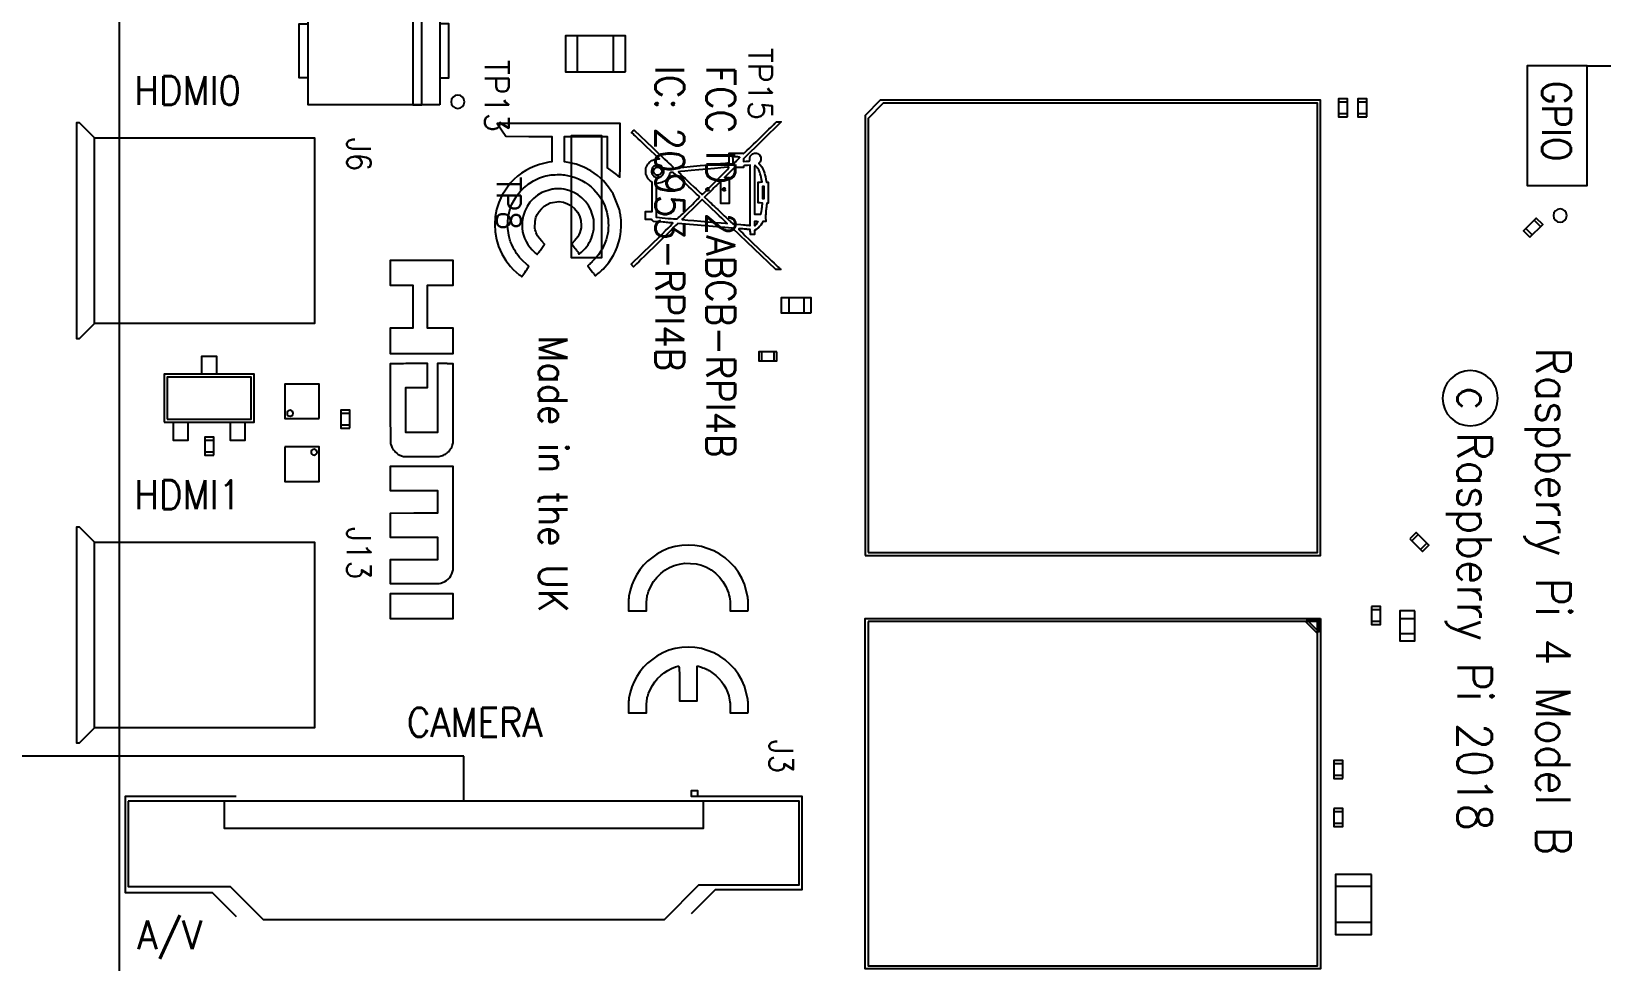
# Model space of a CAD drawing. Header units: millimetres. Extents: x 11 to 294, y 32 to 198.
# Drawn here: x 134 to 186.4, y 136.8 to 167.9 of the extents above; entities that cross this region are included whole.
import ezdxf

# ---------------------------------------------------------------- set-up
doc = ezdxf.new("R2010")
doc.units = ezdxf.units.MM
for name, color, linetype in [('BOARD_OUTLINE', 85, 'Continuous'), ('PARTS_BOTTOM', 12, 'Continuous'), ('PARTS_TOP', 111, 'Continuous'), ('SILK_BOTTOM', 85, 'Continuous'), ('SILK_TOP', 85, 'Continuous'), ('WIRE', 1, 'Continuous')]:
    doc.layers.add(name, color=color, linetype=linetype)
doc.styles.get("Standard").update_dxf_attribs({"font": 'standard'})

# ---------------------------------------------------------------- blocks, each defined once
blk = doc.blocks.new('Raspberry_Pi4B')
at = {"layer": 'BOARD_OUTLINE'}
blk.add_lwpolyline([(58.5, 3.5), (-20.5, 3.5, 0.414214), (-23.5, 0.5), (-23.5, -49.5, 0.414214), (-20.5, -52.5), (58.5, -52.5, 0.414214), (61.5, -49.5), (61.5, 0.5, 0.414214)], format="xyb", close=True, dxfattribs=at)
at = {"layer": 'PARTS_TOP'}
for points in [[(25.1, 4.33), (25.1, -3.02), (18.9, -3.02), (18.9, 4.33), (25.1, 4.33), (25.6, 4.83), (25.6, 4.93), (18.4, 4.93), (18.4, 4.83), (18.9, 4.33)], [(38.6, 4.33), (38.6, -3.02), (32.4, -3.02), (32.4, 4.33), (38.6, 4.33), (39.1, 4.83), (39.1, 4.93), (31.9, 4.93), (31.9, 4.83), (32.4, 4.33)], [(16.45, 3.2), (13.6, 3.2), (13.6, -0.2), (12.5, -1.3), (12.5, -14.7), (13.65, -15.85), (13.65, -19.2), (16.45, -19.2), (16.45, 3.2)], [(29.1, 1.7), (28.5, 1.7), (28.5, 1.2), (29.1, 1.2)], [(29.1, 2), (29.1, -1), (30.7, -1), (30.7, 2), (29.1, 2)], [(29.2, 1.9), (29.2, -0.9), (30.6, -0.9), (30.6, 1.9), (29.2, 1.9)], [(28, 0.35), (28.6, 0.35), (28.6, 0.65), (28, 0.65), (28, 0.35)], [(28.1, 0.35), (28.1, 0.65)], [(28.5, 0.65), (28.5, 0.35)], [(30.7, 0.75), (31.3, 0.75), (31.3, 0.25), (30.7, 0.25)], [(16.45, 0), (15.55, 0), (15.55, -16), (16.45, -16)], [(29.1, -0.2), (28.5, -0.2), (28.5, -0.7), (29.1, -0.7)], [(28.275, -2.025), (27.125, -2.025), (27.125, -3.175), (28.275, -3.175), (28.275, -2.025)], [(29.225, -3.175), (30.375, -3.175), (30.375, -2.025), (29.225, -2.025), (29.225, -3.175)], [(40.6, -2.8), (40.6, -2.5), (42.4, -2.5), (42.4, -2.8)], [(39.7, -7.2), (39.7, -2.8), (43.3, -2.8), (43.3, -7.2), (39.7, -7.2)], [(28.9, -4.2), (29.5, -4.2), (29.5, -3.9), (28.9, -3.9), (28.9, -4.2)], [(29, -4.2), (29, -3.9)], [(29.4, -3.9), (29.4, -4.2)], [(40.6, -7.2), (40.6, -7.5), (42.4, -7.5), (42.4, -7.2)], [(40.8, -13.4), (42, -13.4), (42, -11.4), (40.8, -11.4), (40.8, -13.4)], [(40.8, -11.8), (42, -11.8)], [(40.8, -13), (42, -13)], [(31.45, -18.45), (31.45, -17.85), (31.15, -17.85), (31.15, -18.45), (31.45, -18.45)], [(31.15, -17.95), (31.45, -17.95)], [(31.45, -18.35), (31.15, -18.35)], [(32.75, -19.6), (33.25, -19.6), (33.25, -18.6), (32.75, -18.6), (32.75, -19.6)], [(33.25, -18.85), (32.75, -18.85)], [(33.25, -19.35), (32.75, -19.35)], [(22.45, -21.5), (10.95, -21.5), (10.95, -36.5), (22.45, -36.5), (22.45, -21.5)], [(24.75, -21.5), (24.75, -36.5), (39.75, -36.5), (39.75, -22.006), (39.244, -21.5), (24.75, -21.5)], [(22.45, -36.5), (22.45, -36.1), (22.05, -36.5), (22.45, -36.5)], [(14, -38.3), (14, -37.1), (12, -37.1), (12, -38.3), (14, -38.3)], [(12.4, -38.3), (12.4, -37.1)], [(13.6, -38.3), (13.6, -37.1)], [(16.2, -37.05), (15.6, -37.05), (15.6, -37.35), (16.2, -37.35), (16.2, -37.05)], [(15.7, -37.35), (15.7, -37.05)], [(16.1, -37.05), (16.1, -37.35)], [(17.2, -37.35), (17.8, -37.35), (17.8, -37.05), (17.2, -37.05), (17.2, -37.35)], [(17.3, -37.35), (17.3, -37.05)], [(17.7, -37.05), (17.7, -37.35)], [(39.3, -37.5), (39.9, -37.5), (39.9, -37.2), (39.3, -37.2), (39.3, -37.5)], [(39.4, -37.5), (39.4, -37.2)], [(39.8, -37.2), (39.8, -37.5)], [(39.3, -38.15), (39.9, -38.15), (39.9, -37.85), (39.3, -37.85), (39.3, -38.15)], [(39.4, -38.15), (39.4, -37.85)], [(39.8, -37.85), (39.8, -38.15)], [(22.95, -38.3), (22.35, -38.3), (22.35, -38.6), (22.95, -38.6), (22.95, -38.3)], [(22.45, -38.6), (22.45, -38.3)], [(22.85, -38.3), (22.85, -38.6)], [(22.8, -39.75), (22.8, -39.25), (21.8, -39.25), (21.8, -39.75), (22.8, -39.75)], [(22.05, -39.25), (22.05, -39.75)], [(22.55, -39.25), (22.55, -39.75)], [(25.2061, -39.5818), (24.7818, -40.0061), (24.9939, -40.2182), (25.4182, -39.7939), (25.2061, -39.5818)], [(25.1354, -39.6525), (25.3475, -39.8646)], [(25.0646, -40.1475), (24.8525, -39.9354)], [(35.2818, -43.5939), (35.7061, -44.0182), (35.9182, -43.8061), (35.4939, -43.3818), (35.2818, -43.5939)], [(35.3525, -43.6646), (35.5646, -43.4525)], [(35.8475, -43.7354), (35.6354, -43.9475)]]:
    blk.add_lwpolyline(points, dxfattribs=at)
for points in [[(29.3, -2.2, 1), (29.5, -2.2, 1)], [(28, -3, 1), (28.2, -3, 1)]]:
    blk.add_lwpolyline(points, format="xyb", close=True, dxfattribs=at)
blk.add_lwpolyline([(39.7, -6.6), (43.3, -6.6), (43.3, -6.3), (39.7, -6.3)], close=True, dxfattribs=at)
at = {"layer": 'SILK_BOTTOM'}
for points in [[(34.5944, -12.0972), (34.5944, -11.6), (36.6355, -11.6), (38.6765, -11.6), (38.6765, -12.0972), (38.6765, -12.5944), (36.6355, -12.5944), (34.5944, -12.5944)], [(38.5109, -17.9655), (37.8966, -17.3402), (37.8512, -17.3402), (37.8068, -17.3402), (37.8137, -17.4318), (37.8187, -17.4986), (37.8216, -17.5198), (37.8259, -17.5346), (37.8323, -17.544), (37.8417, -17.5492), (37.8549, -17.5515), (37.8726, -17.552), (37.8956, -17.5519), (37.9286, -17.5527), (37.9417, -17.5539), (37.9531, -17.5557), (37.9634, -17.5584), (37.9731, -17.5621), (37.9827, -17.5669), (37.9929, -17.573), (38.004, -17.5805), (38.0565, -17.6349), (38.0727, -17.6673), (38.0821, -17.7017), (38.0847, -17.7372), (38.0803, -17.7727), (38.0689, -17.807), (38.0504, -17.8391), (38.0247, -17.868), (37.9712, -17.9033), (37.9422, -17.9136), (37.9124, -17.9188), (37.8825, -17.919), (37.8529, -17.9143), (37.8243, -17.9045), (37.7972, -17.8898), (37.7723, -17.87), (37.7506, -17.8493), (37.6994, -17.8956), (37.6259, -17.9488), (37.5813, -17.9734), (37.5317, -17.9965), (37.4776, -18.0179), (37.4191, -18.0376), (37.3565, -18.0553), (37.2901, -18.071), (37.2202, -18.0846), (37.1186, -18.1013), (37.1186, -18.1348), (37.1186, -18.1673), (36.7686, -18.1673), (36.4185, -18.1673), (36.4185, -18.1437), (36.4174, -18.1318), (36.4156, -18.1275), (36.4129, -18.1241), (36.4088, -18.1213), (36.4033, -18.1192), (36.3962, -18.1173), (36.3872, -18.1157), (36.3761, -18.1141), (36.3543, -18.1112), (36.3391, -18.1092), (36.3216, -18.1068), (36.3023, -18.1042), (36.2817, -18.1014), (36.2602, -18.0984), (36.2383, -18.0955), (36.2164, -18.0925), (36.1619, -18.0857), (36.1337, -18.0832), (36.1048, -18.0811), (36.0751, -18.0796), (36.0447, -18.0785), (36.0134, -18.0778), (35.9813, -18.0776), (35.9482, -18.0777), (35.7973, -18.0807), (35.7973, -18.0324), (35.7973, -17.9851), (35.7382, -17.9527), (35.6842, -17.9178), (35.6575, -17.8971), (35.6316, -17.8749), (35.6073, -17.8517), (35.5849, -17.828), (35.565, -17.8043), (35.5482, -17.781), (35.5351, -17.7587), (35.5065, -17.7045), (35.4355, -17.7045), (35.3635, -17.7045), (35.3635, -17.6356), (35.3635, -17.5667), (35.4473, -17.5667), (35.4794, -17.5661), (35.4927, -17.5654), (35.5042, -17.5644), (35.5137, -17.5632), (35.5212, -17.5617), (35.5267, -17.56), (35.53, -17.558), (35.5311, -17.5559), (35.5321, -17.5414), (35.5332, -17.5271), (35.5348, -17.5087), (35.5367, -17.4868), (35.5389, -17.4619), (35.5413, -17.4346), (35.544, -17.4053), (35.5469, -17.3747), (35.5518, -17.3134), (35.5539, -17.285), (35.5557, -17.2586), (35.5572, -17.235), (35.5583, -17.2147), (35.5589, -17.1982), (35.5591, -17.186), (35.5587, -17.1788), (35.5396, -17.1859), (35.5125, -17.2098), (35.4698, -17.2513), (35.4084, -17.3134), (35.3252, -17.3991), (35.2173, -17.5115), (35.0815, -17.6537), (34.9149, -17.8286), (34.6897, -18.0655), (34.5871, -18.1734), (34.4939, -18.2716), (34.412, -18.3579), (34.3433, -18.4303), (34.2899, -18.4867), (34.2536, -18.5251), (34.2365, -18.5434), (34.199, -18.5848), (34.202, -18.5001), (34.2049, -18.4154), (34.8932, -17.6908), (35.5814, -16.9661), (35.6603, -16.0583), (35.7382, -15.1505), (35.7155, -15.1268), (35.6638, -15.0734), (35.6082, -15.0165), (35.5357, -14.9425), (35.4482, -14.8533), (35.3478, -14.7511), (35.2368, -14.638), (35.117, -14.516), (34.9908, -14.3874), (34.7467, -14.1385), (34.6375, -14.0269), (34.5395, -13.9266), (34.4547, -13.8397), (34.3854, -13.7683), (34.3334, -13.7144), (34.3008, -13.6802), (34.2897, -13.6677), (34.2925, -13.6636), (34.2956, -13.6603), (34.2999, -13.6561), (34.3049, -13.6513), (34.3108, -13.6459), (34.3172, -13.64), (34.324, -13.6338), (34.3311, -13.6273), (34.3726, -13.5919), (35.0568, -14.2899), (35.2956, -14.532), (35.4028, -14.64), (35.4991, -14.7367), (35.5826, -14.82), (35.6512, -14.8881), (35.703, -14.9388), (35.736, -14.9701), (35.748, -14.9801), (35.7522, -14.9571), (35.7552, -14.9321), (35.7588, -14.8994), (35.7628, -14.8599), (35.7672, -14.8145), (35.7718, -14.7642), (35.7767, -14.7098), (35.7816, -14.6523), (35.8072, -14.3323), (35.8368, -14.3057), (35.8524, -14.2902), (35.8576, -14.2827), (35.8613, -14.2739), (35.8638, -14.2627), (35.8653, -14.2483), (35.866, -14.2295), (35.8663, -14.2053), (35.8664, -14.1747), (35.8664, -14.0714), (35.9995, -14.0714), (36.1326, -14.0714), (36.1326, -14.1797), (36.1326, -14.288), (36.6256, -14.288), (37.1176, -14.288), (37.1472, -14.2456), (37.1765, -14.2076), (37.1927, -14.1904), (37.2099, -14.1743), (37.2283, -14.1592), (37.248, -14.145), (37.2691, -14.1316), (37.2916, -14.1189), (37.3158, -14.1068), (37.3498, -14.0914), (37.3643, -14.0862), (37.3786, -14.0823), (37.3936, -14.0796), (37.4106, -14.0778), (37.4305, -14.0768), (37.4544, -14.0764), (37.4834, -14.0763), (37.5367, -14.0768), (37.5567, -14.0779), (37.5736, -14.0797), (37.5886, -14.0825), (37.6028, -14.0865), (37.6172, -14.0919), (37.6329, -14.0989), (37.651, -14.1078), (37.7145, -14.1456), (37.7433, -14.1681), (37.77, -14.1926), (37.7943, -14.2191), (37.8161, -14.2474), (37.8353, -14.2773), (37.8516, -14.3086), (37.865, -14.3411), (37.8704, -14.3596), (37.873, -14.3714), (37.8756, -14.3844), (37.8781, -14.3982), (37.8804, -14.4126), (37.8824, -14.4271), (37.8842, -14.4415), (37.8857, -14.4553), (37.8926, -14.5302), (38.2969, -14.1038), (38.4401, -13.9532), (38.5058, -13.8841), (38.566, -13.8209), (38.6193, -13.765), (38.6644, -13.7177), (38.7002, -13.6804), (38.7254, -13.6544), (38.7386, -13.6411), (38.7751, -13.6047), (38.8155, -13.644), (38.855, -13.6844), (38.2713, -14.2988), (38.0653, -14.5157), (37.9708, -14.6151), (37.8845, -14.7059), (37.8081, -14.7863), (37.7434, -14.8542), (37.6923, -14.9078), (37.6567, -14.9452), (37.6382, -14.9644), (37.5879, -15.0156), (37.6698, -15.8899), (37.6983, -16.1969), (37.7113, -16.3365), (37.7233, -16.4632), (37.7338, -16.5744), (37.7426, -16.6675), (37.7495, -16.7398), (37.7543, -16.7887), (37.7566, -16.8115), (37.7625, -16.8578), (37.9232, -16.8578), (38.0849, -16.8578), (38.0849, -17.098), (38.0844, -17.2028), (38.0838, -17.2425), (38.0829, -17.2747), (38.0816, -17.2999), (38.0801, -17.3188), (38.0781, -17.3319), (38.0758, -17.3398), (38.0731, -17.3432), (38.0996, -17.3758), (38.1342, -17.4135), (38.1812, -17.4634), (38.2391, -17.5241), (38.3067, -17.5942), (38.3825, -17.6723), (38.4651, -17.7568), (38.5533, -17.8463), (38.7274, -18.0237), (38.8073, -18.1051), (38.8803, -18.1797), (38.9449, -18.2459), (38.9996, -18.302), (39.0428, -18.3466), (39.073, -18.378), (39.0887, -18.3947), (39.1311, -18.442), (39.1281, -18.5158), (39.1251, -18.5907)], [(37.0338, -15.435), (37.2618, -15.1944), (37.3349, -15.1154), (37.3859, -15.0575), (37.4183, -15.0158), (37.436, -14.9857), (37.4427, -14.9622), (37.4422, -14.9406), (37.4381, -14.9161), (37.4339, -14.897), (37.4311, -14.8901), (37.427, -14.8846), (37.4213, -14.88), (37.4135, -14.8759), (37.4032, -14.872), (37.3898, -14.8678), (37.373, -14.863), (37.2697, -14.8182), (37.225, -14.7866), (37.1855, -14.7497), (37.1517, -14.7078), (37.1239, -14.6617), (37.1026, -14.6117), (37.0882, -14.5585), (37.0811, -14.5026), (37.0762, -14.4258), (35.9452, -14.4258), (35.9413, -14.4485), (35.9319, -14.5372), (35.9244, -14.6208), (35.9158, -14.7185), (35.9072, -14.8213), (35.8991, -14.92), (35.8924, -15.0058), (35.8878, -15.0696), (35.8861, -15.1022), (35.8947, -15.126), (35.9085, -15.1453), (35.9312, -15.1724), (35.9649, -15.2096), (36.0116, -15.259), (36.0731, -15.3229), (36.1516, -15.4035), (36.2489, -15.503), (36.3753, -15.6312), (36.4322, -15.6885), (36.4833, -15.7399), (36.5277, -15.7843), (36.5643, -15.8205), (36.5921, -15.8476), (36.6099, -15.8646), (36.6167, -15.8702), (36.6449, -15.8424), (36.6764, -15.8099), (36.7179, -15.7668), (36.7683, -15.7142), (36.8262, -15.6535), (36.8906, -15.5859), (36.9602, -15.5127)], [(37.5702, -14.6631), (37.633, -14.6167), (37.6561, -14.5882), (37.6733, -14.5568), (37.6845, -14.5232), (37.6894, -14.4879), (37.6879, -14.4515), (37.6798, -14.4145), (37.6649, -14.3776), (37.6385, -14.3356), (37.6234, -14.3189), (37.6069, -14.3049), (37.5885, -14.2934), (37.5682, -14.2843), (37.5457, -14.2775), (37.5208, -14.2729), (37.4933, -14.2702), (37.4629, -14.2692), (37.4502, -14.2695), (37.4387, -14.2704), (37.4281, -14.272), (37.4181, -14.2743), (37.4084, -14.2773), (37.3987, -14.2812), (37.3888, -14.286), (37.3058, -14.3602), (37.2833, -14.4077), (37.2733, -14.4585), (37.2756, -14.5101), (37.2901, -14.5598), (37.3167, -14.6049), (37.3552, -14.6429), (37.4055, -14.671), (37.4385, -14.679), (37.4579, -14.6807), (37.4783, -14.6811), (37.4989, -14.68), (37.5192, -14.6776), (37.5383, -14.674), (37.5555, -14.6691)], [(37.4243, -14.5961), (37.3721, -14.552), (37.3567, -14.5243), (37.3485, -14.4944), (37.3475, -14.4637), (37.3538, -14.4334), (37.3673, -14.4046), (37.3882, -14.3787), (37.4164, -14.3569), (37.4686, -14.3391), (37.4953, -14.3389), (37.5212, -14.3441), (37.5457, -14.3544), (37.5679, -14.3693), (37.5869, -14.3885), (37.6021, -14.4118), (37.6126, -14.4386), (37.6122, -14.5089), (37.599, -14.5398), (37.579, -14.5665), (37.5535, -14.5878), (37.5239, -14.6026), (37.4916, -14.6096), (37.4579, -14.6079)], [(37.6126, -16.8085), (37.5926, -16.5853), (37.5726, -16.3678), (37.549, -16.1133), (37.5243, -15.8471), (37.5008, -15.5945), (37.4808, -15.3806), (37.4666, -15.2308), (37.4607, -15.1702), (37.4428, -15.181), (37.4203, -15.2014), (37.3885, -15.2322), (37.3471, -15.2736), (37.2958, -15.326), (37.2342, -15.3897), (37.1621, -15.465), (37.0792, -15.5522), (36.9471, -15.692), (36.8881, -15.7547), (36.8353, -15.8111), (36.7898, -15.8601), (36.7525, -15.9004), (36.7247, -15.9309), (36.7073, -15.9504), (36.7015, -15.9579), (36.7301, -15.9884), (36.7635, -16.0231), (36.8079, -16.069), (36.862, -16.1247), (36.9245, -16.189), (36.9942, -16.2604), (37.0699, -16.3378), (37.1502, -16.4196), (37.3994, -16.6724), (37.4811, -16.7535), (37.5392, -16.8086), (37.5778, -16.8411), (37.6005, -16.8541), (37.6113, -16.8509), (37.6141, -16.8346)], [(36.2292, -16.2828), (36.5359, -15.9588), (36.2036, -15.6201), (36.0879, -15.5024), (36.0361, -15.4501), (35.9894, -15.4036), (35.9491, -15.3637), (35.9159, -15.3313), (35.8909, -15.3075), (35.875, -15.2932), (35.8693, -15.2893), (35.852, -15.4799), (35.8344, -15.6785), (35.8138, -15.9137), (35.7922, -16.1614), (35.7717, -16.3974), (35.7545, -16.5976), (35.7426, -16.7377), (35.7382, -16.7938), (35.7513, -16.7832), (35.7713, -16.7633), (35.8034, -16.7303), (35.85, -16.6818), (35.9135, -16.6152), (35.9963, -16.5282), (36.1007, -16.4182)], [(37.6757, -17.4663), (37.6705, -17.4015), (37.6679, -17.3798), (37.6648, -17.3639), (37.6609, -17.3529), (37.6559, -17.346), (37.6494, -17.3422), (37.641, -17.3406), (37.6303, -17.3402), (37.6017, -17.3402), (37.6017, -17.0399), (37.4341, -16.8725), (37.2665, -16.7052), (37.2665, -16.8578), (36.3988, -16.8578), (36.3988, -16.5821), (36.7696, -16.5821), (36.9008, -16.5815), (36.9584, -16.5809), (37.0096, -16.58), (37.0533, -16.5789), (37.0888, -16.5777), (37.1151, -16.5763), (37.1312, -16.5748), (37.1363, -16.5732), (37.1193, -16.5537), (37.0998, -16.533), (37.0738, -16.5059), (37.0423, -16.4733), (37.006, -16.4359), (36.9656, -16.3944), (36.9221, -16.3497), (36.876, -16.3025), (36.6177, -16.0415), (36.525, -16.137), (36.4747, -16.189), (36.4392, -16.2261), (36.3981, -16.2691), (36.3525, -16.3169), (36.3036, -16.3683), (36.2524, -16.4222), (36.1999, -16.4774), (36.1474, -16.5329), (36.0438, -16.6421), (35.9942, -16.6944), (35.9474, -16.7437), (35.9045, -16.7888), (35.8664, -16.8288), (35.8342, -16.8626), (35.8089, -16.889), (35.7914, -16.907), (35.7204, -16.9809), (35.6997, -17.2467), (35.6919, -17.3408), (35.6882, -17.3838), (35.6847, -17.4232), (35.6815, -17.4579), (35.6787, -17.4873), (35.6763, -17.5105), (35.6744, -17.5268), (35.6731, -17.5352), (35.6692, -17.5568), (37.6826, -17.5568)], [(37.9567, -17.0941), (37.9567, -16.9749), (37.866, -16.9779), (37.7743, -16.9809), (37.7773, -17.0202), (37.7809, -17.0412), (37.7846, -17.051), (37.7899, -17.0612), (37.7974, -17.0722), (37.8074, -17.0846), (37.8203, -17.0991), (37.8364, -17.1162), (37.8561, -17.1364), (37.8831, -17.1627), (37.8958, -17.1745), (37.9075, -17.1851), (37.9181, -17.1942), (37.9273, -17.2018), (37.9348, -17.2074), (37.9404, -17.211), (37.9439, -17.2122), (37.9495, -17.2075), (37.9516, -17.2013), (37.9533, -17.1921), (37.9546, -17.1798), (37.9556, -17.1641), (37.9562, -17.1447), (37.9566, -17.1215)], [(35.7973, -17.7636), (35.7973, -17.7045), (35.7333, -17.7045), (35.7108, -17.705), (35.7009, -17.7055), (35.6919, -17.7062), (35.6842, -17.7071), (35.6779, -17.7082), (35.6732, -17.7094), (35.6702, -17.7108), (35.6692, -17.7124), (35.6815, -17.7344), (35.6949, -17.7498), (35.7113, -17.7663), (35.7293, -17.7827), (35.7476, -17.7978), (35.7648, -17.8104), (35.7795, -17.8191), (35.7904, -17.8227), (35.7929, -17.819), (35.794, -17.8146), (35.7949, -17.8088), (35.7958, -17.8016), (35.7964, -17.7934), (35.7969, -17.7842), (35.7972, -17.7742)], [(36.4205, -17.8995), (36.4235, -17.8276), (37.1137, -17.8276), (37.1186, -17.8926), (37.1235, -17.9566), (37.2024, -17.9438), (37.2821, -17.928), (37.3217, -17.9183), (37.3605, -17.9077), (37.3979, -17.8963), (37.4335, -17.8843), (37.4667, -17.8718), (37.497, -17.8591), (37.5239, -17.8463), (37.5678, -17.8189), (37.59, -17.8025), (37.6111, -17.7853), (37.6303, -17.7681), (37.6467, -17.7517), (37.6595, -17.7367), (37.6678, -17.724), (37.6708, -17.7144), (37.6312, -17.7104), (37.5815, -17.7088), (37.5117, -17.7074), (37.4217, -17.7064), (37.3114, -17.7056), (37.1807, -17.705), (37.0293, -17.7046), (36.8573, -17.7045), (36.0438, -17.7045), (36.0438, -17.9192), (36.1355, -17.9359), (36.2027, -17.9471), (36.2351, -17.952), (36.2662, -17.9565), (36.2955, -17.9605), (36.3226, -17.9638), (36.347, -17.9664), (36.3683, -17.9683), (36.386, -17.9694), (36.4175, -17.9704)], [(36.9707, -17.9999), (36.9707, -17.9704), (36.5664, -17.9704), (36.5664, -18.0295), (36.9707, -18.0295)]]:
    blk.add_lwpolyline(points, close=True, dxfattribs=at)
blk.add_lwpolyline([(35.7764, -44.6, 1), (36.2236, -44.6, 1)], format="xyb", close=True, dxfattribs=at)
at = {"layer": 'SILK_TOP'}
for points in [[(16.6, -0.4), (16.6, 3.3), (13.4, 3.3), (13.4, 0.4), (12.6, -0.4)], [(12.7, -15.6), (13.5, -16.4), (13.5, -19.3), (16.6, -19.3), (16.6, -15.6), (16.8, -15.6), (16.8, -15.8), (16.6, -15.8)], [(22.55, -36.6), (10.85, -36.6), (10.85, -21.4), (22.55, -21.4), (22.55, -36.6)], [(24.65, -21.4), (24.65, -36.6), (39.85, -36.6), (39.85, -21.906), (39.344, -21.4), (24.65, -21.4)], [(41, -45.5), (41, -43.5), (37, -43.5), (37, -45.5), (41, -45.5), (41, -46.4)]]:
    blk.add_lwpolyline(points, dxfattribs=at)
for points in [[(23.3705, -6.5975), (23.3705, -5.5452), (22.9604, -5.5452), (22.5502, -5.5452), (22.5502, -6.5975), (22.5502, -7.6498), (22.9604, -7.6498), (23.3705, -7.6498)], [(27.6195, -6.5962), (27.6176, -5.542), (27.2184, -5.54), (26.8198, -5.5387), (26.8198, -6.3328), (26.8198, -7.1269), (26.44, -7.1256), (26.0608, -7.1236), (26.0589, -6.3309), (26.0576, -5.5387), (25.6617, -5.54), (25.2663, -5.542), (25.2644, -6.3347), (25.2631, -7.1269), (24.8852, -7.1269), (24.5074, -7.1269), (24.5061, -6.3347), (24.5041, -5.542), (24.1069, -5.542), (23.7096, -5.542), (23.7096, -6.3586), (23.7096, -7.1753), (23.7245, -7.2302), (23.7796, -7.3664), (23.8184, -7.4267), (23.864, -7.481), (23.9157, -7.5288), (23.9729, -7.5695), (24.035, -7.6025), (24.1014, -7.6273), (24.1715, -7.6433), (24.2726, -7.6457), (24.3849, -7.6467), (24.5382, -7.6476), (24.7325, -7.6484), (24.9677, -7.649), (25.2436, -7.6494), (25.5603, -7.6497), (25.9174, -7.6498), (27.6208, -7.6498)], [(31.0526, -7.5388), (31.0543, -7.4905), (31.055, -7.4619), (31.0556, -7.4315), (31.0561, -7.3999), (31.0566, -7.3679), (31.0569, -7.3363), (31.0571, -7.3058), (31.0572, -7.2773), (31.0572, -7.1269), (29.9042, -7.1269), (28.7512, -7.1269), (28.7512, -6.5975), (28.7512, -6.0681), (29.5037, -6.0681), (30.2562, -6.0681), (30.2575, -6.4283), (30.2594, -6.7879), (30.658, -6.7899), (31.0572, -6.7912), (31.0572, -6.4309), (31.0569, -6.289), (31.0566, -6.2133), (31.0561, -6.137), (31.0556, -6.0617), (31.055, -5.9894), (31.0543, -5.9218), (31.0535, -5.8607), (31.0526, -5.8079), (31.0488, -5.5452), (29.7239, -5.5465), (29.0523, -5.5477), (28.8234, -5.5484), (28.6534, -5.5493), (28.5329, -5.5505), (28.4527, -5.5521), (28.4034, -5.5541), (28.3757, -5.5567), (28.3604, -5.56), (28.2975, -5.5827), (28.2672, -5.5968), (28.2377, -5.6127), (28.2091, -5.6303), (28.1814, -5.6496), (28.1547, -5.6704), (28.1291, -5.6929), (28.1046, -5.7169), (28.0617, -5.7659), (28.0436, -5.7902), (28.0274, -5.8148), (28.013, -5.8401), (28, -5.8664), (27.9884, -5.8941), (27.9779, -5.9236), (27.9683, -5.9551), (27.9604, -5.9888), (27.9578, -6.0125), (27.9558, -6.0473), (27.9544, -6.0982), (27.9534, -6.1702), (27.9527, -6.2682), (27.9521, -6.3972), (27.9515, -6.562), (27.9511, -6.7875), (27.9513, -6.8803), (27.9516, -6.96), (27.9522, -7.027), (27.953, -7.0815), (27.954, -7.1236), (27.9553, -7.1538), (27.9567, -7.1721), (27.9725, -7.2496), (27.9846, -7.2867), (27.9994, -7.3227), (28.017, -7.3575), (28.0372, -7.3912), (28.0602, -7.4237), (28.0859, -7.4551), (28.1143, -7.4852), (28.1741, -7.5377), (28.2058, -7.5603), (28.2386, -7.5805), (28.2723, -7.5981), (28.307, -7.6132), (28.3424, -7.6257), (28.3785, -7.6355), (28.4153, -7.6427), (28.4956, -7.6454), (28.582, -7.6465), (28.6992, -7.6475), (28.8475, -7.6483), (29.027, -7.649), (29.2376, -7.6494), (29.4796, -7.6497), (29.753, -7.6498), (31.0488, -7.6498)], [(34.5, -6.5975), (34.5, -5.5452), (34.0866, -5.5452), (33.6732, -5.5452), (33.6732, -5.9229), (33.6732, -6.3005), (32.9562, -6.3005), (32.2392, -6.3005), (32.2392, -5.9229), (32.2392, -5.5452), (31.8194, -5.5452), (31.3995, -5.5452), (31.3995, -6.5975), (31.3995, -7.6498), (31.8194, -7.6498), (32.2392, -7.6498), (32.2392, -7.2205), (32.2392, -6.7912), (32.9562, -6.7912), (33.6732, -6.7912), (33.6732, -7.2205), (33.6732, -7.6498), (34.0866, -7.6498), (34.5, -7.6498)], [(35.8456, -13.2541), (35.934, -13.2432), (35.9791, -13.2367), (36.0241, -13.2297), (36.0681, -13.2222), (36.1105, -13.2144), (36.1506, -13.2063), (36.1877, -13.1981), (36.2212, -13.1898), (36.728, -12.9843), (36.954, -12.8364), (37.1584, -12.6619), (37.339, -12.4634), (37.4932, -12.2437), (37.6187, -12.0053), (37.713, -11.7509), (37.7737, -11.4831), (37.7919, -11.3642), (38.2178, -11.3642), (38.6436, -11.3642), (38.6436, -12.0767), (38.6436, -12.7891), (38.1204, -12.7891), (37.5972, -12.7891), (37.441, -12.9981), (37.3867, -13.071), (37.3624, -13.1038), (37.3406, -13.1335), (37.3217, -13.1594), (37.3062, -13.1808), (37.2946, -13.1972), (37.2873, -13.2079), (37.2847, -13.2123), (37.3409, -13.2143), (37.4072, -13.2151), (37.4956, -13.2159), (37.6035, -13.2165), (37.7283, -13.217), (37.8674, -13.2174), (38.0182, -13.2176), (38.1782, -13.2177), (39.0716, -13.2177), (39.0716, -11.1649), (39.0716, -9.1132), (38.8608, -9.2568), (38.649, -9.4003), (38.6458, -10.1674), (38.6436, -10.9356), (38.2178, -10.9356), (37.7919, -10.9356), (37.7791, -10.8392), (37.7086, -10.5268), (37.6529, -10.3717), (37.5848, -10.2197), (37.5051, -10.0724), (37.4148, -9.9314), (37.3147, -9.7984), (37.2058, -9.6751), (37.0889, -9.5632), (36.6678, -9.2749), (36.4376, -9.172), (36.1983, -9.0973), (35.9526, -9.0512), (35.7034, -9.0344), (35.4534, -9.0473), (35.2057, -9.0906), (34.9629, -9.1646), (34.7234, -9.2706), (34.611, -9.3332), (34.5031, -9.4023), (34.3995, -9.4782), (34.3001, -9.561), (34.2047, -9.6509), (34.1129, -9.748), (34.0245, -9.8525), (34.0049, -9.8781), (33.996, -9.89), (33.9881, -9.901), (33.9813, -9.9108), (33.9756, -9.9192), (33.9714, -9.926), (33.9687, -9.931), (33.9678, -9.9339), (34.009, -9.9688), (34.0522, -10.0007), (34.1036, -10.0375), (34.1582, -10.0755), (34.2109, -10.1113), (34.2565, -10.1413), (34.2899, -10.1619), (34.3059, -10.1696), (34.3141, -10.1645), (34.3207, -10.1585), (34.3287, -10.1505), (34.338, -10.1408), (34.3483, -10.1296), (34.3593, -10.1171), (34.371, -10.1036), (34.383, -10.0892), (34.4893, -9.9693), (34.5461, -9.9137), (34.6054, -9.8611), (34.667, -9.8116), (34.7309, -9.7651), (34.7971, -9.7218), (34.8655, -9.6816), (34.9361, -9.6446), (35.0329, -9.5988), (35.0774, -9.5797), (35.1204, -9.5628), (35.1627, -9.5477), (35.2051, -9.5341), (35.2483, -9.5219), (35.2932, -9.5106), (35.3406, -9.5), (35.6432, -9.4635), (35.7942, -9.4658), (35.9438, -9.4817), (36.0914, -9.5111), (36.2363, -9.5538), (36.3777, -9.6096), (36.5148, -9.6785), (36.647, -9.7603), (36.747, -9.8374), (36.8012, -9.8852), (36.856, -9.9372), (36.9098, -9.9916), (36.9612, -10.0468), (37.0085, -10.1013), (37.0502, -10.1535), (37.0847, -10.2017), (37.1611, -10.3284), (37.1951, -10.3934), (37.2263, -10.4595), (37.2547, -10.5268), (37.2802, -10.5951), (37.3028, -10.6644), (37.3225, -10.7347), (37.3393, -10.806), (37.3553, -10.9128), (37.3613, -10.9771), (37.3657, -11.0454), (37.3684, -11.1151), (37.3694, -11.1838), (37.3686, -11.2487), (37.3657, -11.3076), (37.3607, -11.3578), (37.3097, -11.6026), (37.2714, -11.7206), (37.2247, -11.8351), (37.17, -11.9457), (37.1073, -12.052), (37.037, -12.1537), (36.9591, -12.2502), (36.8739, -12.3413), (36.7049, -12.4883), (36.615, -12.5522), (36.5215, -12.6096), (36.4242, -12.6607), (36.3231, -12.7054), (36.2182, -12.7438), (36.1093, -12.776), (35.9965, -12.802), (35.8792, -12.818), (35.8117, -12.8229), (35.7412, -12.8257), (35.6698, -12.8265), (35.5996, -12.825), (35.5327, -12.8214), (35.4714, -12.8155), (35.4176, -12.8073), (35.1879, -12.7506), (35.0795, -12.7124), (34.9753, -12.6676), (34.8753, -12.6163), (34.7796, -12.5584), (34.6881, -12.494), (34.6009, -12.423), (34.5178, -12.3456), (34.4742, -12.3014), (34.4531, -12.2795), (34.4329, -12.2584), (34.4142, -12.2386), (34.3974, -12.2206), (34.3829, -12.2047), (34.3712, -12.1916), (34.3626, -12.1817), (34.3263, -12.1367), (34.1658, -12.2545), (34.1095, -12.2959), (34.0839, -12.3149), (34.0605, -12.3324), (34.0399, -12.3478), (34.0226, -12.3609), (34.0092, -12.3712), (34, -12.3783), (33.9956, -12.382), (34.003, -12.4071), (34.018, -12.43), (34.0393, -12.4585), (34.0662, -12.4916), (34.0978, -12.5283), (34.1333, -12.5675), (34.172, -12.6084), (34.2128, -12.6499), (34.4357, -12.8412), (34.5565, -12.9246), (34.683, -12.9993), (34.8144, -13.0652), (34.9502, -13.1219), (35.0898, -13.1691), (35.2326, -13.2065), (35.378, -13.2338), (35.4703, -13.2438), (35.5285, -13.2481), (35.5905, -13.2517), (35.653, -13.2544), (35.713, -13.2562), (35.7672, -13.2569), (35.8125, -13.2562)], [(35.867, -12.3391), (36.1919, -12.2404), (36.3377, -12.1601), (36.4704, -12.0612), (36.5882, -11.9453), (36.6896, -11.8139), (36.7729, -11.6687), (36.8367, -11.5111), (36.8792, -11.3428), (36.888, -11.2666), (36.8904, -11.2207), (36.8916, -11.172), (36.8915, -11.1222), (36.8902, -11.073), (36.8877, -11.0263), (36.884, -10.9839), (36.8792, -10.9474), (36.7684, -10.6104), (36.6799, -10.4611), (36.5718, -10.3271), (36.4461, -10.2102), (36.3046, -10.112), (36.1493, -10.0343), (35.9821, -9.979), (35.805, -9.9478), (35.5764, -9.9478), (35.4625, -9.9649), (35.3504, -9.9928), (35.2413, -10.031), (35.1364, -10.0793), (35.0367, -10.1372), (34.9436, -10.2042), (34.858, -10.2799), (34.8075, -10.3319), (34.7835, -10.358), (34.7614, -10.3829), (34.742, -10.4057), (34.7261, -10.4255), (34.7144, -10.4414), (34.7079, -10.4525), (34.7072, -10.4578), (34.7192, -10.4665), (34.7324, -10.4759), (34.7497, -10.4881), (34.7706, -10.5028), (34.7947, -10.5197), (34.8213, -10.5384), (34.8501, -10.5586), (34.8805, -10.5799), (35.0496, -10.6978), (35.1427, -10.6046), (35.2326, -10.5244), (35.2774, -10.4916), (35.323, -10.4634), (35.3699, -10.4393), (35.4188, -10.4189), (35.4703, -10.4021), (35.525, -10.3884), (35.5835, -10.3774), (35.8188, -10.3797), (35.9322, -10.4085), (36.04, -10.4541), (36.1402, -10.5151), (36.2305, -10.5903), (36.3091, -10.6784), (36.3737, -10.7783), (36.4223, -10.8885), (36.4654, -11.1861), (36.4441, -11.33), (36.3968, -11.466), (36.3255, -11.5907), (36.2323, -11.7005), (36.119, -11.7921), (35.9877, -11.8618), (35.8403, -11.9063), (35.6735, -11.9213), (35.5918, -11.9152), (35.5119, -11.9001), (35.4342, -11.8763), (35.359, -11.8439), (35.2869, -11.8029), (35.2182, -11.7537), (35.1534, -11.6963), (35.0603, -11.6052), (34.9447, -11.6888), (34.9011, -11.7211), (34.8789, -11.7373), (34.8571, -11.7531), (34.8363, -11.7682), (34.8169, -11.7821), (34.7994, -11.7947), (34.7844, -11.8055), (34.7724, -11.8142), (34.7147, -11.8549), (34.7831, -11.9331), (34.898, -12.0489), (34.9606, -12.1003), (35.0265, -12.1473), (35.0956, -12.1897), (35.1678, -12.2277), (35.2429, -12.261), (35.3209, -12.2896), (35.4016, -12.3134), (35.4933, -12.3308), (35.5477, -12.3372), (35.6051, -12.3421), (35.6635, -12.3454), (35.7209, -12.3468), (35.7753, -12.3463), (35.8247, -12.3438)], [(19.8512, -17.482), (20.2826, -17.3734), (20.4844, -17.2849), (20.6748, -17.1752), (20.8522, -17.0456), (21.0148, -16.8972), (21.161, -16.7313), (21.2892, -16.549), (21.3977, -16.3517), (21.5442, -15.9312), (21.5807, -15.7143), (21.5929, -15.4956), (21.5809, -15.2772), (21.5449, -15.061), (21.4848, -14.849), (21.4009, -14.6434), (21.2932, -14.4461), (21.0577, -14.1386), (20.9196, -14.0037), (20.7698, -13.8827), (20.6093, -13.7761), (20.4394, -13.685), (20.2614, -13.6101), (20.0766, -13.5523), (19.886, -13.5124), (19.8473, -13.5081), (19.8203, -13.5062), (19.7893, -13.5044), (19.755, -13.5029), (19.7184, -13.5017), (19.68, -13.5008), (19.6409, -13.5002), (19.6017, -13.5), (19.3915, -13.5), (19.3915, -13.8011), (19.3915, -14.1011), (19.5916, -14.1011), (19.7168, -14.1033), (19.7691, -14.1065), (19.8169, -14.1114), (19.8619, -14.1183), (19.9059, -14.1276), (19.9506, -14.1394), (19.9977, -14.1541), (20.049, -14.1719), (20.3103, -14.2964), (20.4294, -14.3775), (20.5397, -14.4701), (20.6401, -14.5731), (20.7299, -14.6858), (20.8083, -14.807), (20.8742, -14.9361), (20.9268, -15.0719), (20.9524, -15.1443), (20.9521, -15.1667), (20.9347, -15.1817), (20.8941, -15.1909), (20.824, -15.1955), (20.7182, -15.1971), (20.5706, -15.197), (20.3749, -15.1966), (19.7961, -15.1966), (19.7961, -15.4944), (19.7961, -15.7921), (20.3761, -15.7921), (20.9572, -15.7921), (20.9493, -15.8393), (20.9328, -15.9015), (20.9189, -15.9416), (20.9023, -15.9854), (20.8837, -16.0309), (20.8639, -16.0764), (20.8435, -16.12), (20.8234, -16.1599), (20.8043, -16.1944), (20.6412, -16.4179), (20.5465, -16.5153), (20.4436, -16.6026), (20.3331, -16.6796), (20.2154, -16.7458), (20.0911, -16.8009), (19.9605, -16.8445), (19.8242, -16.8764), (19.7756, -16.8841), (19.7502, -16.8869), (19.7235, -16.8892), (19.6952, -16.8908), (19.6649, -16.8917), (19.6321, -16.8921), (19.5966, -16.8918), (19.5578, -16.891), (19.3915, -16.8876), (19.3915, -17.1865), (19.3915, -17.4854), (19.4331, -17.4933), (19.5002, -17.4983), (19.5455, -17.4991), (19.5959, -17.4988), (19.6493, -17.4973), (19.7036, -17.4949), (19.7567, -17.4915), (19.8066, -17.4872)], [(23.2568, -17.482), (23.6882, -17.3734), (23.89, -17.2849), (24.0804, -17.1752), (24.2577, -17.0456), (24.4203, -16.8972), (24.5666, -16.7313), (24.6948, -16.549), (24.8033, -16.3517), (24.9497, -15.9312), (24.9863, -15.7143), (24.9985, -15.4956), (24.9865, -15.2772), (24.9504, -15.061), (24.8904, -14.849), (24.8065, -14.6434), (24.6988, -14.4461), (24.4632, -14.1386), (24.3252, -14.0037), (24.1753, -13.8827), (24.0149, -13.7761), (23.845, -13.685), (23.667, -13.6101), (23.4821, -13.5523), (23.2916, -13.5124), (23.2529, -13.5081), (23.2259, -13.5062), (23.1948, -13.5044), (23.1606, -13.5029), (23.1239, -13.5017), (23.0856, -13.5008), (23.0464, -13.5002), (23.0072, -13.5), (22.7971, -13.5), (22.7971, -13.8011), (22.7971, -14.1011), (22.9971, -14.1011), (23.1223, -14.1033), (23.1747, -14.1065), (23.2225, -14.1114), (23.2675, -14.1183), (23.3115, -14.1276), (23.3562, -14.1394), (23.4033, -14.1541), (23.4546, -14.1719), (23.7775, -14.3363), (23.9191, -14.4467), (24.0454, -14.573), (24.1547, -14.7134), (24.2455, -14.8657), (24.3162, -15.028), (24.3652, -15.1981), (24.3908, -15.3742), (24.3716, -15.7531), (24.3265, -15.9316), (24.2589, -16.1007), (24.1699, -16.2587), (24.0603, -16.404), (23.9311, -16.5349), (23.7832, -16.6498), (23.6175, -16.7472), (23.4768, -16.8095), (23.4077, -16.8337), (23.3385, -16.8534), (23.2683, -16.8689), (23.1964, -16.8802), (23.1222, -16.8876), (23.0447, -16.8911), (22.9634, -16.891), (22.7971, -16.8876), (22.7971, -17.1865), (22.7971, -17.4854), (22.8386, -17.4933), (22.9057, -17.4983), (22.951, -17.4991), (23.0014, -17.4988), (23.0548, -17.4973), (23.1091, -17.4949), (23.1623, -17.4915), (23.2122, -17.4872)], [(22.5, -36.55), (22.5, -36.15), (22.1, -36.55)]]:
    blk.add_lwpolyline(points, close=True, dxfattribs=at)
blk.add_lwpolyline([(39.5764, -7.8, 1), (40.0236, -7.8, 1)], format="xyb", close=True, dxfattribs=at)
blk.add_lwpolyline([(28.978, -41.6, 1), (30.822, -41.6, 1), (28.978, -41.6, 1)], format="xyb", dxfattribs=at)
at = {"layer": 'SILK_BOTTOM'}
for s, p in [('TP13', (41.2, -8.7)), ('TP8', (37.3, -9.1)), ('TP15', (41.6, -17.5))]:
    blk.add_text(s, height=0.8, rotation=180, dxfattribs=at).set_placement(p)
at = {"layer": 'SILK_TOP'}
for s, height, rotation, p in [('A/V', 0.96, 270, (11.5, 2.9)), ('HDMI1', 0.96, 270, (26.2, 3)), ('HDMI0', 0.96, 270, (39.7, 3)), ('J13', 0.8, 180, (25.6, -4.1)), ('J6', 0.8, 180, (38.6, -4.1)), ('CAMERA', 0.96, 270, (18.6, -6.1)), ('Made in the UK', 0.96, 180, (32, -10.5)), ('IC: 20953-RPI4B', 0.96, 180, (41, -14.4)), ('FCC ID: 2ABCB-RPI4B', 0.96, 180, (41, -16.1)), ('J3', 0.8, 180, (18.5, -18.2)), ('c Raspberry Pi 2018', 1.152, 180, (30.3, -41.172)), ('Raspberry Pi 4 Model B', 1.152, 180, (31.6, -43.8)), ('GPIO', 0.96, 180, (40.5, -44))]:
    blk.add_text(s, height=height, rotation=rotation, dxfattribs=at).set_placement(p)

msp = doc.modelspace()

# ---------------------------------------------------------------- linework, layer by layer
at = {"layer": 'WIRE'}
for p, q in [((148.397, 143.686), (118.528, 143.686)), ((148.397, 142.186), (148.397, 143.686))]:
    msp.add_line(p, q, dxfattribs=at)

# ---------------------------------------------------------------- block references
at = {"layer": 'PARTS_BOTTOM', "rotation": 90}
msp.add_blockref('Raspberry_Pi4B', (140.397, 125.736), dxfattribs=at)

doc.saveas('drawing.dxf')
